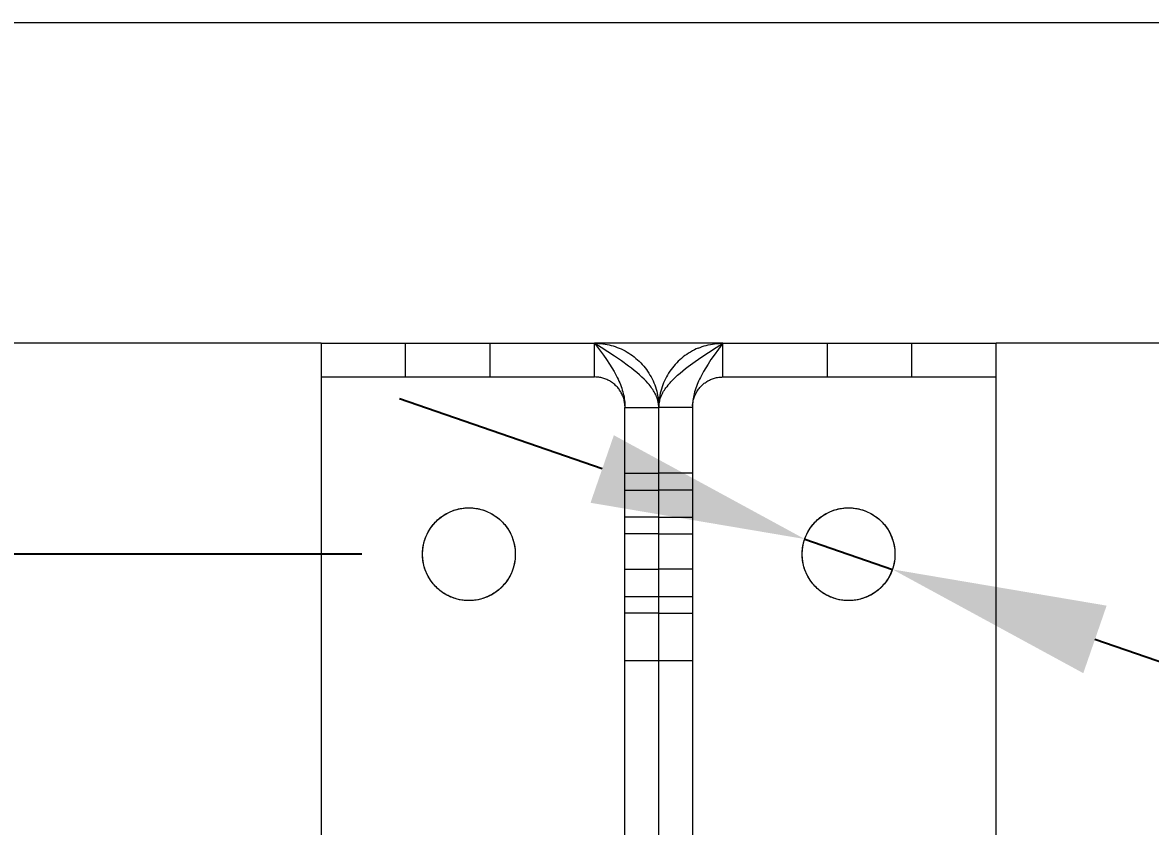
# Model space of a CAD drawing. Header units: inches. Extents: x -14 to 166, y -2 to 100.
# Drawn here: x 5.02 to 10.28, y 77.36 to 81.11 of the extents above; entities that cross this region are included whole.
import ezdxf

# ---------------------------------------------------------------- set-up
doc = ezdxf.new("R2010")
doc.units = ezdxf.units.IN
doc.layers.add('ZANO_R', color=7, linetype='Continuous', lineweight=0)
doc.layers.add('ZANO_W', color=1, linetype='Continuous', lineweight=0)
doc.styles.get("Standard").update_dxf_attribs({"font": 'arial.ttf'})
doc.dimstyles.new('amerykanie', dxfattribs={"dimtxt": 50, "dimasz": 50, "dimexe": 0.5, "dimexo": 0.5, "dimgap": 1, "dimtad": 1, "dimdec": 0, "dimzin": 0, "dimlunit": 5, "dimtxsty": 'Standard', "dimcen": 0.09, "dimclrd": 1, "dimclre": 1, "dimclrt": 1, "dimazin": 0, "dimtfac": 1, "dimtdec": 0, "dimtmove": 0, "dimatfit": 3, "dimfxl": 1, "dimtzin": 0, "dimarcsym": 1})

# ---------------------------------------------------------------- blocks, each defined once
blk = doc.blocks.new('*D369')
at = {"layer": 'ZANO_W', "color": 1, "lineweight": -2}
for p, q in [((7.7249, 79.0237), (6.7797, 79.3504)), ((8.67, 78.6969), (9.0793, 78.5554)), ((17.5738, 75.6187), (10.0244, 78.2287))]:
    blk.add_line(p, q, dxfattribs=at)
at = {"layer": 'ZANO_W', "color": 1}
for points in [[(7.6704, 78.8661), (7.7793, 79.1812), (8.67, 78.6969)], [(10.0788, 78.3862), (9.9699, 78.0711), (9.0793, 78.5554)]]:
    blk.add_solid(points, dxfattribs=at)
at = {"layer": 'ZANO_W', "color": 1, "insert": (14.721, 78.0599), "char_height": 1.625, "attachment_point": 5, "rotation": 340.9287}
blk.add_mtext('∅7/16', dxfattribs=at)
blk = doc.blocks.new('*D374')
at = {"layer": 'ZANO_W', "color": 1, "lineweight": -2}
for p, q in [((6.603, 78.6262), (3.2849, 78.6262)), ((3.7849, 75.6892), (3.7849, 77.6262)), ((6.603, 74.6892), (3.2849, 74.6892))]:
    blk.add_line(p, q, dxfattribs=at)
at = {"layer": 'ZANO_W', "color": 1}
for points in [[(3.9515, 77.6262), (3.6182, 77.6262), (3.7849, 78.6262)], [(3.6182, 75.6892), (3.9515, 75.6892), (3.7849, 74.6892)]]:
    blk.add_solid(points, dxfattribs=at)
at = {"layer": 'ZANO_W', "color": 1, "insert": (2.4441, 76.6577), "char_height": 1.625, "attachment_point": 5, "rotation": 90}
blk.add_mtext('3 15/16', dxfattribs=at)

msp = doc.modelspace()

# ---------------------------------------------------------------- linework, layer by layer
at = {"layer": 'ZANO_R'}
for p, q in [((2.39824, 81.10649), (73.02816, 81.10649)), ((6.41398, 79.61043), (2.39824, 79.61043)), ((6.41398, 79.61043), (6.41398, 74.09862)), ((6.41398, 79.61043), (7.68957, 79.61043)), ((6.80768, 79.45295), (6.80768, 79.61043)), ((7.20139, 79.45295), (7.20139, 79.61043)), ((8.288, 79.61043), (7.68957, 79.61043)), ((7.78194, 79.55065), (7.68957, 79.61043)), ((7.68957, 79.61043), (7.73072, 79.55433)), ((7.68957, 79.45295), (7.68957, 79.61043)), ((7.68957, 79.61043), (7.69936, 79.61027)), ((7.69936, 79.61027), (7.70914, 79.60979)), ((7.70914, 79.60979), (7.7189, 79.60899)), ((7.7189, 79.60899), (7.72863, 79.60787)), ((7.72863, 79.60787), (7.73832, 79.60643)), ((7.73832, 79.60643), (7.74795, 79.60468)), ((7.74795, 79.60468), (7.75752, 79.60261)), ((7.75752, 79.60261), (7.76702, 79.60023)), ((7.76702, 79.60023), (7.77643, 79.59755)), ((7.77643, 79.59755), (7.78575, 79.59455)), ((7.78575, 79.59455), (7.79497, 79.59125)), ((7.79497, 79.59125), (7.80408, 79.58765)), ((7.80408, 79.58765), (7.81346, 79.58358)), ((7.81346, 79.58358), (7.8227, 79.57918)), ((8.16411, 79.58358), (8.15488, 79.57918)), ((8.1735, 79.58765), (8.16411, 79.58358)), ((8.1735, 79.58765), (8.1826, 79.59125)), ((8.1826, 79.59125), (8.19182, 79.59455)), ((8.19006, 79.54691), (8.288, 79.61043)), ((8.19182, 79.59455), (8.20114, 79.59755)), ((8.20114, 79.59755), (8.21056, 79.60023)), ((8.21056, 79.60023), (8.22006, 79.60261)), ((8.22006, 79.60261), (8.22963, 79.60468)), ((8.22963, 79.60468), (8.23926, 79.60643)), ((8.23926, 79.60643), (8.24894, 79.60787)), ((8.288, 79.61043), (8.24685, 79.55433)), ((8.24894, 79.60787), (8.25867, 79.60899)), ((8.25867, 79.60899), (8.26843, 79.60979)), ((8.26843, 79.60979), (8.27821, 79.61027)), ((8.27821, 79.61027), (8.288, 79.61043)), ((8.288, 79.61043), (9.56359, 79.61043)), ((8.288, 79.45295), (8.288, 79.61043)), ((8.77619, 79.45295), (8.77619, 79.61043)), ((9.16989, 79.45295), (9.16989, 79.61043)), ((36.13839, 79.61043), (9.56359, 79.61043)), ((9.56359, 74.09862), (9.56359, 79.61043)), ((7.73072, 79.55433), (7.74499, 79.53391)), ((7.74499, 79.53391), (7.75882, 79.51318)), ((7.81548, 79.5277), (7.78194, 79.55065)), ((7.84838, 79.50385), (7.81548, 79.5277)), ((7.8227, 79.57918), (7.83178, 79.57447)), ((7.83178, 79.57447), (7.84069, 79.56946)), ((7.84069, 79.56946), (7.84943, 79.56414)), ((7.84943, 79.56414), (7.85798, 79.55852)), ((7.85798, 79.55852), (7.86634, 79.55262)), ((7.86634, 79.55262), (7.87448, 79.54644)), ((7.87448, 79.54644), (7.88242, 79.53998)), ((7.88242, 79.53998), (7.89012, 79.53325)), ((7.89012, 79.53325), (7.89759, 79.52627)), ((8.08745, 79.53325), (8.07998, 79.52627)), ((8.09516, 79.53998), (8.08745, 79.53325)), ((8.10309, 79.54644), (8.09516, 79.53998)), ((8.11124, 79.55262), (8.10309, 79.54644)), ((8.11959, 79.55852), (8.11124, 79.55262)), ((8.12814, 79.56414), (8.11959, 79.55852)), ((8.13688, 79.56946), (8.12814, 79.56414)), ((8.1458, 79.57447), (8.13688, 79.56946)), ((8.15488, 79.57918), (8.1458, 79.57447)), ((8.15808, 79.52488), (8.19006, 79.54691)), ((8.23258, 79.53391), (8.21875, 79.51318)), ((8.24685, 79.55433), (8.23258, 79.53391)), ((7.75882, 79.51318), (7.76975, 79.4959)), ((7.76975, 79.4959), (7.78018, 79.47833)), ((7.78018, 79.47833), (7.78518, 79.46942)), ((7.86135, 79.49395), (7.84838, 79.50385)), ((7.87415, 79.48381), (7.86135, 79.49395)), ((7.88673, 79.4734), (7.87415, 79.48381)), ((7.89759, 79.52627), (7.90482, 79.51903)), ((7.90482, 79.51903), (7.9118, 79.51155)), ((7.9118, 79.51155), (7.91852, 79.50384)), ((7.91852, 79.50384), (7.92497, 79.4959)), ((7.92497, 79.4959), (7.93114, 79.48774)), ((7.93114, 79.48774), (7.93704, 79.47938)), ((7.93704, 79.47938), (7.94264, 79.47082)), ((8.04054, 79.47938), (8.03493, 79.47082)), ((8.04643, 79.48774), (8.04054, 79.47938)), ((8.05261, 79.4959), (8.04643, 79.48774)), ((8.05906, 79.50384), (8.05261, 79.4959)), ((8.06577, 79.51155), (8.05906, 79.50384)), ((8.07275, 79.51903), (8.06577, 79.51155)), ((8.07998, 79.52627), (8.07275, 79.51903)), ((8.08865, 79.47153), (8.10113, 79.48194)), ((8.10113, 79.48194), (8.11383, 79.49208)), ((8.11383, 79.49208), (8.12672, 79.50199)), ((8.12672, 79.50199), (8.15808, 79.52488)), ((8.19739, 79.47833), (8.19239, 79.46942)), ((8.20783, 79.4959), (8.19739, 79.47833)), ((8.21875, 79.51318), (8.20783, 79.4959)), ((6.41398, 79.45295), (7.68957, 79.45295)), ((7.69448, 79.45286), (7.68957, 79.45295)), ((7.69937, 79.45261), (7.69448, 79.45286)), ((7.70425, 79.45219), (7.69937, 79.45261)), ((7.70912, 79.45159), (7.70425, 79.45219)), ((7.71396, 79.45084), (7.70912, 79.45159)), ((7.71877, 79.44991), (7.71396, 79.45084)), ((7.72355, 79.44882), (7.71877, 79.44991)), ((7.72829, 79.44756), (7.72355, 79.44882)), ((7.73298, 79.44614), (7.72829, 79.44756)), ((7.73762, 79.44456), (7.73298, 79.44614)), ((7.7422, 79.44282), (7.73762, 79.44456)), ((7.74672, 79.44092), (7.7422, 79.44282)), ((7.75117, 79.43886), (7.74672, 79.44092)), ((7.75555, 79.43666), (7.75117, 79.43886)), ((7.75985, 79.4343), (7.75555, 79.43666)), ((7.76406, 79.4318), (7.75985, 79.4343)), ((7.76819, 79.42915), (7.76406, 79.4318)), ((7.77222, 79.42636), (7.76819, 79.42915)), ((7.77615, 79.42344), (7.77222, 79.42636)), ((7.77998, 79.42037), (7.77615, 79.42344)), ((7.78518, 79.46942), (7.79001, 79.46041)), ((7.79001, 79.46041), (7.79467, 79.45132)), ((7.79467, 79.45132), (7.79913, 79.44213)), ((7.79913, 79.44213), (7.80287, 79.43398)), ((7.80287, 79.43398), (7.80644, 79.42575)), ((7.80644, 79.42575), (7.80983, 79.41745)), ((7.89905, 79.4627), (7.88673, 79.4734)), ((7.91011, 79.45257), (7.89905, 79.4627)), ((7.92087, 79.44212), (7.91011, 79.45257)), ((7.92977, 79.43292), (7.92087, 79.44212)), ((7.93836, 79.42342), (7.92977, 79.43292)), ((7.94356, 79.41732), (7.93836, 79.42342)), ((7.94264, 79.47082), (7.94795, 79.46208)), ((7.94795, 79.46208), (7.95296, 79.45316)), ((7.95296, 79.45316), (7.95765, 79.44407)), ((7.95765, 79.44407), (7.96204, 79.43483)), ((7.96204, 79.43483), (7.96611, 79.42545)), ((7.96611, 79.42545), (7.96985, 79.41593)), ((8.01147, 79.42545), (8.00772, 79.41593)), ((8.01554, 79.43483), (8.01147, 79.42545)), ((8.01992, 79.44407), (8.01554, 79.43483)), ((8.02462, 79.45316), (8.01992, 79.44407)), ((8.02963, 79.46208), (8.02462, 79.45316)), ((8.03493, 79.47082), (8.02963, 79.46208)), ((8.0372, 79.42109), (8.04148, 79.426)), ((8.04148, 79.426), (8.04586, 79.43082)), ((8.04586, 79.43082), (8.05485, 79.44025)), ((8.05485, 79.44025), (8.06549, 79.4507)), ((8.06549, 79.4507), (8.07643, 79.46082)), ((8.07643, 79.46082), (8.08865, 79.47153)), ((8.17113, 79.42575), (8.16775, 79.41745)), ((8.1747, 79.43398), (8.17113, 79.42575)), ((8.17844, 79.44213), (8.1747, 79.43398)), ((8.18291, 79.45132), (8.17844, 79.44213)), ((8.18756, 79.46041), (8.18291, 79.45132)), ((8.19239, 79.46942), (8.18756, 79.46041)), ((8.1976, 79.42037), (8.20143, 79.42344)), ((8.20143, 79.42344), (8.20536, 79.42636)), ((8.20536, 79.42636), (8.20939, 79.42915)), ((8.20939, 79.42915), (8.21351, 79.4318)), ((8.21351, 79.4318), (8.21773, 79.4343)), ((8.21773, 79.4343), (8.22203, 79.43666)), ((8.22203, 79.43666), (8.2264, 79.43886)), ((8.2264, 79.43886), (8.23085, 79.44092)), ((8.23085, 79.44092), (8.23537, 79.44282)), ((8.23537, 79.44282), (8.23995, 79.44456)), ((8.23995, 79.44456), (8.24459, 79.44614)), ((8.24459, 79.44614), (8.24928, 79.44756)), ((8.24928, 79.44756), (8.25402, 79.44882)), ((8.25402, 79.44882), (8.2588, 79.44991)), ((8.2588, 79.44991), (8.26361, 79.45084)), ((8.26361, 79.45084), (8.26846, 79.45159)), ((8.26846, 79.45159), (8.27332, 79.45219)), ((8.27332, 79.45219), (8.2782, 79.45261)), ((8.2782, 79.45261), (8.2831, 79.45286)), ((8.2831, 79.45286), (8.288, 79.45295)), ((8.288, 79.45295), (9.56359, 79.45295)), ((7.7837, 79.41718), (7.77998, 79.42037)), ((7.78731, 79.41387), (7.7837, 79.41718)), ((7.7908, 79.41042), (7.78731, 79.41387)), ((7.79417, 79.40687), (7.7908, 79.41042)), ((7.79741, 79.40319), (7.79417, 79.40687)), ((7.80053, 79.39941), (7.79741, 79.40319)), ((7.80351, 79.39552), (7.80053, 79.39941)), ((7.80636, 79.39153), (7.80351, 79.39552)), ((7.80906, 79.38744), (7.80636, 79.39153)), ((7.81163, 79.38327), (7.80906, 79.38744)), ((7.80983, 79.41745), (7.81301, 79.40907)), ((7.81405, 79.379), (7.81163, 79.38327)), ((7.81301, 79.40907), (7.81598, 79.40061)), ((7.81632, 79.37466), (7.81405, 79.379)), ((7.81598, 79.40061), (7.81873, 79.39208)), ((7.81843, 79.37024), (7.81632, 79.37466)), ((7.8204, 79.36575), (7.81843, 79.37024)), ((7.81873, 79.39208), (7.82123, 79.38348)), ((7.82123, 79.38348), (7.82349, 79.37481)), ((7.82349, 79.37481), (7.82528, 79.36698)), ((7.94859, 79.41109), (7.94356, 79.41732)), ((7.95346, 79.40472), (7.94859, 79.41109)), ((7.95725, 79.3996), (7.95346, 79.40472)), ((7.96087, 79.39436), (7.95725, 79.3996)), ((7.96431, 79.38899), (7.96087, 79.39436)), ((7.96757, 79.38352), (7.96431, 79.38899)), ((7.97064, 79.37793), (7.96757, 79.38352)), ((7.96985, 79.41593), (7.97327, 79.40629)), ((7.97351, 79.37224), (7.97064, 79.37793)), ((7.97327, 79.40629), (7.97635, 79.39653)), ((7.97619, 79.36646), (7.97351, 79.37224)), ((7.97635, 79.39653), (7.9791, 79.38668)), ((7.9791, 79.38668), (7.98151, 79.37674)), ((7.98151, 79.37674), (7.98358, 79.36672)), ((7.99606, 79.37674), (7.99399, 79.36672)), ((7.99847, 79.38668), (7.99606, 79.37674)), ((8.00122, 79.39653), (7.99847, 79.38668)), ((8.00032, 79.36397), (8.00287, 79.36971)), ((8.00431, 79.40629), (8.00122, 79.39653)), ((8.00287, 79.36971), (8.00561, 79.37536)), ((8.00772, 79.41593), (8.00431, 79.40629)), ((8.00561, 79.37536), (8.00854, 79.38092)), ((8.00854, 79.38092), (8.01165, 79.38637)), ((8.01165, 79.38637), (8.01495, 79.39172)), ((8.01495, 79.39172), (8.01842, 79.39696)), ((8.01842, 79.39696), (8.02206, 79.40207)), ((8.02206, 79.40207), (8.02587, 79.40707)), ((8.03143, 79.41416), (8.02587, 79.40706)), ((8.0372, 79.42109), (8.03143, 79.41416)), ((8.15409, 79.37481), (8.1523, 79.36698)), ((8.15634, 79.38348), (8.15409, 79.37481)), ((8.15885, 79.39208), (8.15634, 79.38348)), ((8.15718, 79.36575), (8.15914, 79.37024)), ((8.16159, 79.40061), (8.15885, 79.39208)), ((8.15914, 79.37024), (8.16126, 79.37466)), ((8.16126, 79.37466), (8.16353, 79.379)), ((8.16456, 79.40907), (8.16159, 79.40061)), ((8.16353, 79.379), (8.16595, 79.38327)), ((8.16775, 79.41745), (8.16456, 79.40907)), ((8.16595, 79.38327), (8.16851, 79.38744)), ((8.16851, 79.38744), (8.17122, 79.39153)), ((8.17122, 79.39153), (8.17407, 79.39552)), ((8.17407, 79.39552), (8.17705, 79.39941)), ((8.17705, 79.39941), (8.18016, 79.40319)), ((8.18016, 79.40319), (8.18341, 79.40687)), ((8.18341, 79.40687), (8.18678, 79.41042)), ((8.18678, 79.41042), (8.19027, 79.41387)), ((8.19027, 79.41387), (8.19388, 79.41718)), ((8.19388, 79.41718), (8.1976, 79.42037)), ((7.8222, 79.36119), (7.8204, 79.36575)), ((7.82385, 79.35657), (7.8222, 79.36119)), ((7.82534, 79.3519), (7.82385, 79.35657)), ((7.82528, 79.36698), (7.82685, 79.35911)), ((7.82667, 79.34719), (7.82534, 79.3519)), ((7.82783, 79.34242), (7.82667, 79.34719)), ((7.82685, 79.35911), (7.82819, 79.35119)), ((7.82882, 79.33762), (7.82783, 79.34242)), ((7.82819, 79.35119), (7.82931, 79.34324)), ((7.82965, 79.33279), (7.82882, 79.33762)), ((7.82931, 79.34324), (7.83018, 79.33526)), ((7.83032, 79.32794), (7.82965, 79.33279)), ((7.83018, 79.33526), (7.83081, 79.32726)), ((7.83081, 79.32306), (7.83032, 79.32794)), ((7.83081, 79.32726), (7.83119, 79.31924)), ((7.83114, 79.31817), (7.83081, 79.32306)), ((7.83119, 79.31924), (7.83131, 79.31122)), ((7.97868, 79.36059), (7.97619, 79.36646)), ((7.98096, 79.35464), (7.97868, 79.36059)), ((7.98304, 79.34862), (7.98096, 79.35464)), ((7.98412, 79.34493), (7.98304, 79.34862)), ((7.98358, 79.36672), (7.98531, 79.35664)), ((7.98509, 79.34122), (7.98412, 79.34493)), ((7.98595, 79.33747), (7.98509, 79.34122)), ((7.98531, 79.35664), (7.98669, 79.34651)), ((7.9867, 79.3337), (7.98595, 79.33747)), ((7.98669, 79.34651), (7.98773, 79.33633)), ((7.98735, 79.32992), (7.9867, 79.3337)), ((7.98787, 79.3262), (7.98735, 79.32992)), ((7.98773, 79.33633), (7.98841, 79.32612)), ((7.98827, 79.32247), (7.98787, 79.3262)), ((7.98856, 79.31872), (7.98827, 79.32247)), ((7.98841, 79.32612), (7.98875, 79.3159)), ((7.98873, 79.31497), (7.98856, 79.31872)), ((7.98916, 79.32612), (7.98882, 79.3159)), ((7.98886, 79.31544), (7.98908, 79.31967)), ((7.98908, 79.31967), (7.98945, 79.32388)), ((7.98985, 79.33633), (7.98916, 79.32612)), ((7.98945, 79.32388), (7.98996, 79.32808)), ((7.99088, 79.34651), (7.98985, 79.33633)), ((7.98996, 79.32808), (7.99061, 79.33226)), ((7.99128, 79.3358), (7.99061, 79.33226)), ((7.99226, 79.35664), (7.99088, 79.34651)), ((7.99204, 79.33931), (7.99128, 79.3358)), ((7.99289, 79.34281), (7.99204, 79.33931)), ((7.99399, 79.36672), (7.99226, 79.35664)), ((7.99384, 79.34628), (7.99289, 79.34281)), ((7.99384, 79.34628), (7.9958, 79.35225)), ((7.9958, 79.35225), (7.99797, 79.35815)), ((7.99797, 79.35815), (8.00032, 79.36397)), ((8.14639, 79.31924), (8.14627, 79.31122)), ((8.14677, 79.32726), (8.14639, 79.31924)), ((8.14644, 79.31817), (8.14676, 79.32306)), ((8.14676, 79.32306), (8.14726, 79.32794)), ((8.1474, 79.33526), (8.14677, 79.32726)), ((8.14726, 79.32794), (8.14792, 79.33279)), ((8.14827, 79.34324), (8.1474, 79.33526)), ((8.14792, 79.33279), (8.14875, 79.33762)), ((8.14938, 79.35119), (8.14827, 79.34324)), ((8.14875, 79.33762), (8.14975, 79.34242)), ((8.15073, 79.35911), (8.14938, 79.35119)), ((8.14975, 79.34242), (8.15091, 79.34719)), ((8.1523, 79.36698), (8.15073, 79.35911)), ((8.15091, 79.34719), (8.15223, 79.3519)), ((8.15223, 79.3519), (8.15372, 79.35657)), ((8.15372, 79.35657), (8.15537, 79.36119)), ((8.15537, 79.36119), (8.15718, 79.36575)), ((7.83131, 73.8075), (7.83131, 79.31122)), ((7.83131, 79.31122), (7.98879, 79.31122)), ((7.98879, 79.31122), (7.98873, 79.31497)), ((7.98879, 79.31122), (7.98886, 79.31544)), ((7.98879, 73.8075), (7.98879, 79.31122)), ((8.14627, 79.31122), (7.98879, 79.31122)), ((8.14627, 79.31122), (8.14627, 73.8075)), ((7.83131, 79.00413), (7.98879, 79.00413)), ((8.14627, 79.00413), (7.98879, 79.00413)), ((7.83131, 78.92539), (7.98879, 78.92539)), ((8.14627, 78.92539), (7.98879, 78.92539)), ((6.95659, 78.78575), (6.96219, 78.79071)), ((6.96219, 78.79071), (6.96795, 78.79547)), ((6.96795, 78.79547), (6.97388, 78.80003)), ((6.97388, 78.80003), (6.97995, 78.80438)), ((6.97995, 78.80438), (6.98618, 78.80852)), ((6.98618, 78.80852), (6.99254, 78.81244)), ((6.99254, 78.81244), (6.99904, 78.81614)), ((6.99904, 78.81614), (7.00566, 78.81962)), ((7.00566, 78.81962), (7.01239, 78.82286)), ((7.01239, 78.82286), (7.01923, 78.82587)), ((7.01923, 78.82587), (7.02618, 78.82864)), ((7.02618, 78.82864), (7.03321, 78.83117)), ((7.03321, 78.83117), (7.04033, 78.83346)), ((7.04033, 78.83346), (7.04752, 78.83549)), ((7.04752, 78.83549), (7.05478, 78.83728)), ((7.05478, 78.83728), (7.06209, 78.83882)), ((7.06209, 78.83882), (7.06946, 78.84011)), ((7.06946, 78.84011), (7.07686, 78.84113)), ((7.07686, 78.84113), (7.0843, 78.84191)), ((7.0843, 78.84191), (7.09175, 78.84242)), ((7.09175, 78.84242), (7.09922, 78.84268)), ((7.09922, 78.84268), (7.1067, 78.84268)), ((7.1067, 78.84268), (7.11417, 78.84242)), ((7.11417, 78.84242), (7.12163, 78.84191)), ((7.12163, 78.84191), (7.12906, 78.84113)), ((7.12906, 78.84113), (7.13646, 78.84011)), ((7.13646, 78.84011), (7.14383, 78.83882)), ((7.14383, 78.83882), (7.15114, 78.83728)), ((7.15114, 78.83728), (7.1584, 78.83549)), ((7.1584, 78.83549), (7.16559, 78.83346)), ((7.16559, 78.83346), (7.17271, 78.83117)), ((7.17271, 78.83117), (7.17975, 78.82864)), ((7.17975, 78.82864), (7.18669, 78.82587)), ((7.18669, 78.82587), (7.19353, 78.82286)), ((7.19353, 78.82286), (7.20027, 78.81962)), ((7.20027, 78.81962), (7.20688, 78.81614)), ((7.20688, 78.81614), (7.21338, 78.81244)), ((7.21338, 78.81244), (7.21974, 78.80852)), ((7.21974, 78.80852), (7.22597, 78.80438)), ((7.22597, 78.80438), (7.23204, 78.80003)), ((7.23204, 78.80003), (7.23797, 78.79547)), ((7.23797, 78.79547), (7.24373, 78.79071)), ((7.24373, 78.79071), (7.24933, 78.78575)), ((7.98879, 78.79941), (7.83131, 78.79941)), ((7.98879, 78.79941), (8.14627, 78.79941)), ((8.72825, 78.78575), (8.73384, 78.79071)), ((8.73384, 78.79071), (8.73961, 78.79547)), ((8.73961, 78.79547), (8.74553, 78.80003)), ((8.74553, 78.80003), (8.75161, 78.80438)), ((8.75161, 78.80438), (8.75783, 78.80852)), ((8.75783, 78.80852), (8.7642, 78.81244)), ((8.7642, 78.81244), (8.77069, 78.81614)), ((8.77069, 78.81614), (8.77731, 78.81962)), ((8.77731, 78.81962), (8.78404, 78.82286)), ((8.78404, 78.82286), (8.79089, 78.82587)), ((8.79089, 78.82587), (8.79783, 78.82864)), ((8.79783, 78.82864), (8.80486, 78.83117)), ((8.80486, 78.83117), (8.81198, 78.83346)), ((8.81198, 78.83346), (8.81917, 78.83549)), ((8.81917, 78.83549), (8.82643, 78.83728)), ((8.82643, 78.83728), (8.83375, 78.83882)), ((8.83375, 78.83882), (8.84111, 78.84011)), ((8.84111, 78.84011), (8.84851, 78.84113)), ((8.84851, 78.84113), (8.85595, 78.84191)), ((8.85595, 78.84191), (8.86341, 78.84242)), ((8.86341, 78.84242), (8.87088, 78.84268)), ((8.87088, 78.84268), (8.87835, 78.84268)), ((8.87835, 78.84268), (8.88582, 78.84242)), ((8.88582, 78.84242), (8.89328, 78.84191)), ((8.89328, 78.84191), (8.90071, 78.84113)), ((8.90071, 78.84113), (8.90812, 78.84011)), ((8.90812, 78.84011), (8.91548, 78.83882)), ((8.91548, 78.83882), (8.9228, 78.83728)), ((8.9228, 78.83728), (8.93006, 78.83549)), ((8.93006, 78.83549), (8.93725, 78.83346)), ((8.93725, 78.83346), (8.94436, 78.83117)), ((8.94436, 78.83117), (8.9514, 78.82864)), ((8.9514, 78.82864), (8.95834, 78.82587)), ((8.95834, 78.82587), (8.96518, 78.82286)), ((8.96518, 78.82286), (8.97192, 78.81962)), ((8.97192, 78.81962), (8.97854, 78.81614)), ((8.97854, 78.81614), (8.98503, 78.81244)), ((8.98503, 78.81244), (8.9914, 78.80852)), ((8.9914, 78.80852), (8.99762, 78.80438)), ((8.99762, 78.80438), (9.0037, 78.80003)), ((9.0037, 78.80003), (9.00962, 78.79547)), ((9.00962, 78.79547), (9.01538, 78.79071)), ((9.01538, 78.79071), (9.02098, 78.78575)), ((6.91482, 78.73336), (6.91863, 78.73979)), ((6.91863, 78.73979), (6.92266, 78.74609)), ((6.92266, 78.74609), (6.92691, 78.75224)), ((6.92691, 78.75224), (6.93136, 78.75824)), ((6.93136, 78.75824), (6.93602, 78.76409)), ((6.93602, 78.76409), (6.94088, 78.76977)), ((6.94088, 78.76977), (6.94593, 78.77528)), ((6.94593, 78.77528), (6.95117, 78.78061)), ((6.95117, 78.78061), (6.95659, 78.78575)), ((7.24933, 78.78575), (7.25475, 78.78061)), ((7.25475, 78.78061), (7.25999, 78.77528)), ((7.25999, 78.77528), (7.26504, 78.76977)), ((7.26504, 78.76977), (7.2699, 78.76409)), ((7.2699, 78.76409), (7.27456, 78.75824)), ((7.27456, 78.75824), (7.27902, 78.75224)), ((7.27902, 78.75224), (7.28326, 78.74609)), ((7.28326, 78.74609), (7.28729, 78.73979)), ((7.28729, 78.73979), (7.29111, 78.73336)), ((8.68647, 78.73336), (8.69028, 78.73979)), ((8.69028, 78.73979), (8.69431, 78.74609)), ((8.69431, 78.74609), (8.69856, 78.75224)), ((8.69856, 78.75224), (8.70301, 78.75824)), ((8.70301, 78.75824), (8.70768, 78.76409)), ((8.70768, 78.76409), (8.71253, 78.76977)), ((8.71253, 78.76977), (8.71759, 78.77528)), ((8.71759, 78.77528), (8.72283, 78.78061)), ((8.72283, 78.78061), (8.72825, 78.78575)), ((9.02098, 78.78575), (9.0264, 78.78061)), ((9.0264, 78.78061), (9.03164, 78.77528)), ((9.03164, 78.77528), (9.03669, 78.76977)), ((9.03669, 78.76977), (9.04155, 78.76409)), ((9.04155, 78.76409), (9.04621, 78.75824)), ((9.04621, 78.75824), (9.05067, 78.75224)), ((9.05067, 78.75224), (9.05492, 78.74609)), ((9.05492, 78.74609), (9.05895, 78.73979)), ((9.05895, 78.73979), (9.06276, 78.73336)), ((6.89463, 78.68522), (6.89679, 78.69238)), ((6.89679, 78.69238), (6.8992, 78.69946)), ((6.8992, 78.69946), (6.90185, 78.70645)), ((6.90185, 78.70645), (6.90474, 78.71334)), ((6.90474, 78.71334), (6.90787, 78.72013)), ((6.90787, 78.72013), (6.91123, 78.72681)), ((6.91123, 78.72681), (6.91482, 78.73336)), ((7.29111, 78.73336), (7.29469, 78.72681)), ((7.29469, 78.72681), (7.29805, 78.72013)), ((7.29805, 78.72013), (7.30118, 78.71334)), ((7.30118, 78.71334), (7.30407, 78.70645)), ((7.30407, 78.70645), (7.30672, 78.69946)), ((7.30672, 78.69946), (7.30913, 78.69238)), ((7.30913, 78.69238), (7.31129, 78.68522)), ((7.98879, 78.72067), (7.83131, 78.72067)), ((7.98879, 78.72067), (8.14627, 78.72067)), ((8.66628, 78.68522), (8.66845, 78.69238)), ((8.66845, 78.69238), (8.67085, 78.69946)), ((8.67085, 78.69946), (8.67351, 78.70645)), ((8.67351, 78.70645), (8.6764, 78.71334)), ((8.6764, 78.71334), (8.67952, 78.72013)), ((8.67952, 78.72013), (8.68288, 78.72681)), ((8.68288, 78.72681), (8.68647, 78.73336)), ((9.06276, 78.73336), (9.06635, 78.72681)), ((9.06635, 78.72681), (9.06971, 78.72013)), ((9.06971, 78.72013), (9.07283, 78.71334)), ((9.07283, 78.71334), (9.07572, 78.70645)), ((9.07572, 78.70645), (9.07837, 78.69946)), ((9.07837, 78.69946), (9.08078, 78.69238)), ((9.08078, 78.69238), (9.08294, 78.68522)), ((6.88643, 78.62618), (6.88655, 78.63365)), ((6.88655, 78.63365), (6.88694, 78.64112)), ((6.88694, 78.64112), (6.88759, 78.64856)), ((6.88759, 78.64856), (6.88849, 78.65598)), ((6.88849, 78.65598), (6.88964, 78.66337)), ((6.88964, 78.66337), (6.89105, 78.67071)), ((6.89105, 78.67071), (6.89272, 78.678)), ((6.89272, 78.678), (6.89463, 78.68522)), ((7.31129, 78.68522), (7.3132, 78.678)), ((7.3132, 78.678), (7.31487, 78.67071)), ((7.31487, 78.67071), (7.31628, 78.66337)), ((7.31628, 78.66337), (7.31743, 78.65598)), ((7.31743, 78.65598), (7.31834, 78.64856)), ((7.31834, 78.64856), (7.31898, 78.64112)), ((7.31898, 78.64112), (7.31937, 78.63365)), ((7.31937, 78.63365), (7.3195, 78.62618)), ((8.65808, 78.62618), (8.65821, 78.63365)), ((8.65821, 78.63365), (8.65859, 78.64112)), ((8.65859, 78.64112), (8.65924, 78.64856)), ((8.65924, 78.64856), (8.66014, 78.65598)), ((8.66014, 78.65598), (8.6613, 78.66337)), ((8.6613, 78.66337), (8.66271, 78.67071)), ((8.66271, 78.67071), (8.66437, 78.678)), ((8.66437, 78.678), (8.66628, 78.68522)), ((9.08294, 78.68522), (9.08486, 78.678)), ((9.08486, 78.678), (9.08652, 78.67071)), ((9.08652, 78.67071), (9.08793, 78.66337)), ((9.08793, 78.66337), (9.08909, 78.65598)), ((9.08909, 78.65598), (9.08999, 78.64856)), ((9.08999, 78.64856), (9.09063, 78.64112)), ((9.09063, 78.64112), (9.09102, 78.63365)), ((9.09102, 78.63365), (9.09115, 78.62618)), ((6.88655, 78.6187), (6.88643, 78.62618)), ((6.88694, 78.61124), (6.88655, 78.6187)), ((6.88759, 78.60379), (6.88694, 78.61124)), ((6.88849, 78.59637), (6.88759, 78.60379)), ((6.88964, 78.58899), (6.88849, 78.59637)), ((6.89105, 78.58164), (6.88964, 78.58899)), ((6.89272, 78.57436), (6.89105, 78.58164)), ((7.31487, 78.58164), (7.3132, 78.57436)), ((7.31628, 78.58899), (7.31487, 78.58164)), ((7.31743, 78.59637), (7.31628, 78.58899)), ((7.31834, 78.60379), (7.31743, 78.59637)), ((7.31898, 78.61124), (7.31834, 78.60379)), ((7.31937, 78.6187), (7.31898, 78.61124)), ((7.3195, 78.62618), (7.31937, 78.6187)), ((8.65821, 78.6187), (8.65808, 78.62618)), ((8.65859, 78.61124), (8.65821, 78.6187)), ((8.65924, 78.60379), (8.65859, 78.61124)), ((8.66014, 78.59637), (8.65924, 78.60379)), ((8.6613, 78.58899), (8.66014, 78.59637)), ((8.66271, 78.58164), (8.6613, 78.58899)), ((8.66437, 78.57436), (8.66271, 78.58164)), ((9.08652, 78.58164), (9.08486, 78.57436)), ((9.08793, 78.58899), (9.08652, 78.58164)), ((9.08909, 78.59637), (9.08793, 78.58899)), ((9.08999, 78.60379), (9.08909, 78.59637)), ((9.09063, 78.61124), (9.08999, 78.60379)), ((9.09102, 78.6187), (9.09063, 78.61124)), ((9.09115, 78.62618), (9.09102, 78.6187)), ((6.89463, 78.56713), (6.89272, 78.57436)), ((6.89679, 78.55998), (6.89463, 78.56713)), ((6.8992, 78.5529), (6.89679, 78.55998)), ((6.90185, 78.54591), (6.8992, 78.5529)), ((6.90474, 78.53902), (6.90185, 78.54591)), ((6.90787, 78.53223), (6.90474, 78.53902)), ((6.91123, 78.52555), (6.90787, 78.53223)), ((7.29805, 78.53223), (7.29469, 78.52555)), ((7.30118, 78.53902), (7.29805, 78.53223)), ((7.30407, 78.54591), (7.30118, 78.53902)), ((7.30672, 78.5529), (7.30407, 78.54591)), ((7.30913, 78.55998), (7.30672, 78.5529)), ((7.31129, 78.56713), (7.30913, 78.55998)), ((7.3132, 78.57436), (7.31129, 78.56713)), ((7.83131, 78.5561), (7.98879, 78.5561)), ((8.14627, 78.5561), (7.98879, 78.5561)), ((8.66628, 78.56713), (8.66437, 78.57436)), ((8.66845, 78.55998), (8.66628, 78.56713)), ((8.67085, 78.5529), (8.66845, 78.55998)), ((8.67351, 78.54591), (8.67085, 78.5529)), ((8.6764, 78.53902), (8.67351, 78.54591)), ((8.67952, 78.53223), (8.6764, 78.53902)), ((8.68288, 78.52555), (8.67952, 78.53223)), ((9.06971, 78.53223), (9.06635, 78.52555)), ((9.07283, 78.53902), (9.06971, 78.53223)), ((9.07572, 78.54591), (9.07283, 78.53902)), ((9.07837, 78.5529), (9.07572, 78.54591)), ((9.08078, 78.55998), (9.07837, 78.5529)), ((9.08294, 78.56713), (9.08078, 78.55998)), ((9.08486, 78.57436), (9.08294, 78.56713)), ((6.91482, 78.51899), (6.91123, 78.52555)), ((6.91863, 78.51256), (6.91482, 78.51899)), ((6.92266, 78.50627), (6.91863, 78.51256)), ((6.92691, 78.50011), (6.92266, 78.50627)), ((6.93136, 78.49411), (6.92691, 78.50011)), ((6.93602, 78.48827), (6.93136, 78.49411)), ((6.94088, 78.48259), (6.93602, 78.48827)), ((6.94593, 78.47708), (6.94088, 78.48259)), ((6.95117, 78.47175), (6.94593, 78.47708)), ((7.25999, 78.47708), (7.25475, 78.47175)), ((7.26504, 78.48259), (7.25999, 78.47708)), ((7.2699, 78.48827), (7.26504, 78.48259)), ((7.27456, 78.49411), (7.2699, 78.48827)), ((7.27902, 78.50011), (7.27456, 78.49411)), ((7.28326, 78.50627), (7.27902, 78.50011)), ((7.28729, 78.51256), (7.28326, 78.50627)), ((7.29111, 78.51899), (7.28729, 78.51256)), ((7.29469, 78.52555), (7.29111, 78.51899)), ((8.68647, 78.51899), (8.68288, 78.52555)), ((8.69028, 78.51256), (8.68647, 78.51899)), ((8.69431, 78.50627), (8.69028, 78.51256)), ((8.69856, 78.50011), (8.69431, 78.50627)), ((8.70301, 78.49411), (8.69856, 78.50011)), ((8.70768, 78.48827), (8.70301, 78.49411)), ((8.71253, 78.48259), (8.70768, 78.48827)), ((8.71759, 78.47708), (8.71253, 78.48259)), ((8.72283, 78.47175), (8.71759, 78.47708)), ((9.03164, 78.47708), (9.0264, 78.47175)), ((9.03669, 78.48259), (9.03164, 78.47708)), ((9.04155, 78.48827), (9.03669, 78.48259)), ((9.04621, 78.49411), (9.04155, 78.48827)), ((9.05067, 78.50011), (9.04621, 78.49411)), ((9.05492, 78.50627), (9.05067, 78.50011)), ((9.05895, 78.51256), (9.05492, 78.50627)), ((9.06276, 78.51899), (9.05895, 78.51256)), ((9.06635, 78.52555), (9.06276, 78.51899)), ((6.95659, 78.4666), (6.95117, 78.47175)), ((6.96219, 78.46164), (6.95659, 78.4666)), ((6.96795, 78.45688), (6.96219, 78.46164)), ((6.97388, 78.45232), (6.96795, 78.45688)), ((6.97995, 78.44797), (6.97388, 78.45232)), ((6.98618, 78.44383), (6.97995, 78.44797)), ((6.99254, 78.43991), (6.98618, 78.44383)), ((6.99904, 78.43621), (6.99254, 78.43991)), ((7.00566, 78.43274), (6.99904, 78.43621)), ((7.01239, 78.42949), (7.00566, 78.43274)), ((7.01923, 78.42648), (7.01239, 78.42949)), ((7.02618, 78.42371), (7.01923, 78.42648)), ((7.03321, 78.42118), (7.02618, 78.42371)), ((7.17975, 78.42371), (7.17271, 78.42118)), ((7.18669, 78.42648), (7.17975, 78.42371)), ((7.19353, 78.42949), (7.18669, 78.42648)), ((7.20027, 78.43274), (7.19353, 78.42949)), ((7.20688, 78.43621), (7.20027, 78.43274)), ((7.21338, 78.43991), (7.20688, 78.43621)), ((7.21974, 78.44383), (7.21338, 78.43991)), ((7.22597, 78.44797), (7.21974, 78.44383)), ((7.23204, 78.45232), (7.22597, 78.44797)), ((7.23797, 78.45688), (7.23204, 78.45232)), ((7.24373, 78.46164), (7.23797, 78.45688)), ((7.24933, 78.4666), (7.24373, 78.46164)), ((7.25475, 78.47175), (7.24933, 78.4666)), ((7.83131, 78.42933), (7.98879, 78.42933)), ((7.98879, 78.42933), (8.14627, 78.42933)), ((8.72825, 78.4666), (8.72283, 78.47175)), ((8.73384, 78.46164), (8.72825, 78.4666)), ((8.73961, 78.45688), (8.73384, 78.46164)), ((8.74553, 78.45232), (8.73961, 78.45688)), ((8.75161, 78.44797), (8.74553, 78.45232)), ((8.75783, 78.44383), (8.75161, 78.44797)), ((8.7642, 78.43991), (8.75783, 78.44383)), ((8.77069, 78.43621), (8.7642, 78.43991)), ((8.77731, 78.43274), (8.77069, 78.43621)), ((8.78404, 78.42949), (8.77731, 78.43274)), ((8.79089, 78.42648), (8.78404, 78.42949)), ((8.79783, 78.42371), (8.79089, 78.42648)), ((8.80486, 78.42118), (8.79783, 78.42371)), ((8.9514, 78.42371), (8.94436, 78.42118)), ((8.95834, 78.42648), (8.9514, 78.42371)), ((8.96518, 78.42949), (8.95834, 78.42648)), ((8.97192, 78.43274), (8.96518, 78.42949)), ((8.97854, 78.43621), (8.97192, 78.43274)), ((8.98503, 78.43991), (8.97854, 78.43621)), ((8.9914, 78.44383), (8.98503, 78.43991)), ((8.99762, 78.44797), (8.9914, 78.44383)), ((9.0037, 78.45232), (8.99762, 78.44797)), ((9.00962, 78.45688), (9.0037, 78.45232)), ((9.01538, 78.46164), (9.00962, 78.45688)), ((9.02098, 78.4666), (9.01538, 78.46164)), ((9.0264, 78.47175), (9.02098, 78.4666)), ((7.04033, 78.4189), (7.03321, 78.42118)), ((7.04752, 78.41686), (7.04033, 78.4189)), ((7.05478, 78.41507), (7.04752, 78.41686)), ((7.06209, 78.41353), (7.05478, 78.41507)), ((7.06946, 78.41225), (7.06209, 78.41353)), ((7.07686, 78.41122), (7.06946, 78.41225)), ((7.0843, 78.41045), (7.07686, 78.41122)), ((7.09175, 78.40993), (7.0843, 78.41045)), ((7.09922, 78.40967), (7.09175, 78.40993)), ((7.1067, 78.40967), (7.09922, 78.40967)), ((7.11417, 78.40993), (7.1067, 78.40967)), ((7.12163, 78.41045), (7.11417, 78.40993)), ((7.12906, 78.41122), (7.12163, 78.41045)), ((7.13646, 78.41225), (7.12906, 78.41122)), ((7.14383, 78.41353), (7.13646, 78.41225)), ((7.15114, 78.41507), (7.14383, 78.41353)), ((7.1584, 78.41686), (7.15114, 78.41507)), ((7.16559, 78.4189), (7.1584, 78.41686)), ((7.17271, 78.42118), (7.16559, 78.4189)), ((8.81198, 78.4189), (8.80486, 78.42118)), ((8.81917, 78.41686), (8.81198, 78.4189)), ((8.82643, 78.41507), (8.81917, 78.41686)), ((8.83375, 78.41353), (8.82643, 78.41507)), ((8.84111, 78.41225), (8.83375, 78.41353)), ((8.84851, 78.41122), (8.84111, 78.41225)), ((8.85595, 78.41045), (8.84851, 78.41122)), ((8.86341, 78.40993), (8.85595, 78.41045)), ((8.87088, 78.40967), (8.86341, 78.40993)), ((8.87835, 78.40967), (8.87088, 78.40967)), ((8.88582, 78.40993), (8.87835, 78.40967)), ((8.89328, 78.41045), (8.88582, 78.40993)), ((8.90071, 78.41122), (8.89328, 78.41045)), ((8.90812, 78.41225), (8.90071, 78.41122)), ((8.91548, 78.41353), (8.90812, 78.41225)), ((8.9228, 78.41507), (8.91548, 78.41353)), ((8.93006, 78.41686), (8.9228, 78.41507)), ((8.93725, 78.4189), (8.93006, 78.41686)), ((8.94436, 78.42118), (8.93725, 78.4189)), ((7.98879, 78.35137), (7.83131, 78.35137)), ((7.98879, 78.35137), (8.14627, 78.35137)), ((7.83131, 78.13011), (7.98879, 78.13011)), ((7.98879, 78.13011), (8.14627, 78.13011))]:
    msp.add_line(p, q, dxfattribs=at)
for centre, radius in [((7.10296, 78.62615), 0.21652), ((8.87461, 78.62615), 0.21653)]:
    msp.add_circle(centre, radius, dxfattribs=at)

# ---------------------------------------------------------------- dimensions: what is measured, and where the dimension line sits
at = {"layer": 'ZANO_W'}
dim = msp.add_linear_dim(base=(3.78487, 78.62615), p1=(7.10298, 74.68916), p2=(7.10296, 78.62615), angle=90, dimstyle='amerykanie', override={"dimtxt": 1.625, "dimasz": 1, "dimgap": 0.5, "dimdec": 4, "dimaunit": 1, "dimadec": 1, "dimtdec": 4, "dimtmove": 1, "dimfrac": 2}, dxfattribs=at)
dim.commit()
dim.dimension.update_dxf_attribs({"geometry": '*D374', "text_midpoint": (3.78487, 76.65766), "dimtype": 160})
dim = msp.add_diameter_dim_2p(p1=(8.66996, 78.69691), p2=(9.07927, 78.5554), dimstyle='amerykanie', override={"dimtxt": 1.625, "dimasz": 1, "dimgap": 0.5, "dimdec": 4, "dimaunit": 1, "dimadec": 1, "dimtdec": 4, "dimtmove": 1, "dimfrac": 2}, dxfattribs=at)
dim.commit()
dim.dimension.update_dxf_attribs({"geometry": '*D369', "text_midpoint": (14.72098, 78.05994)})

doc.saveas('drawing.dxf')
